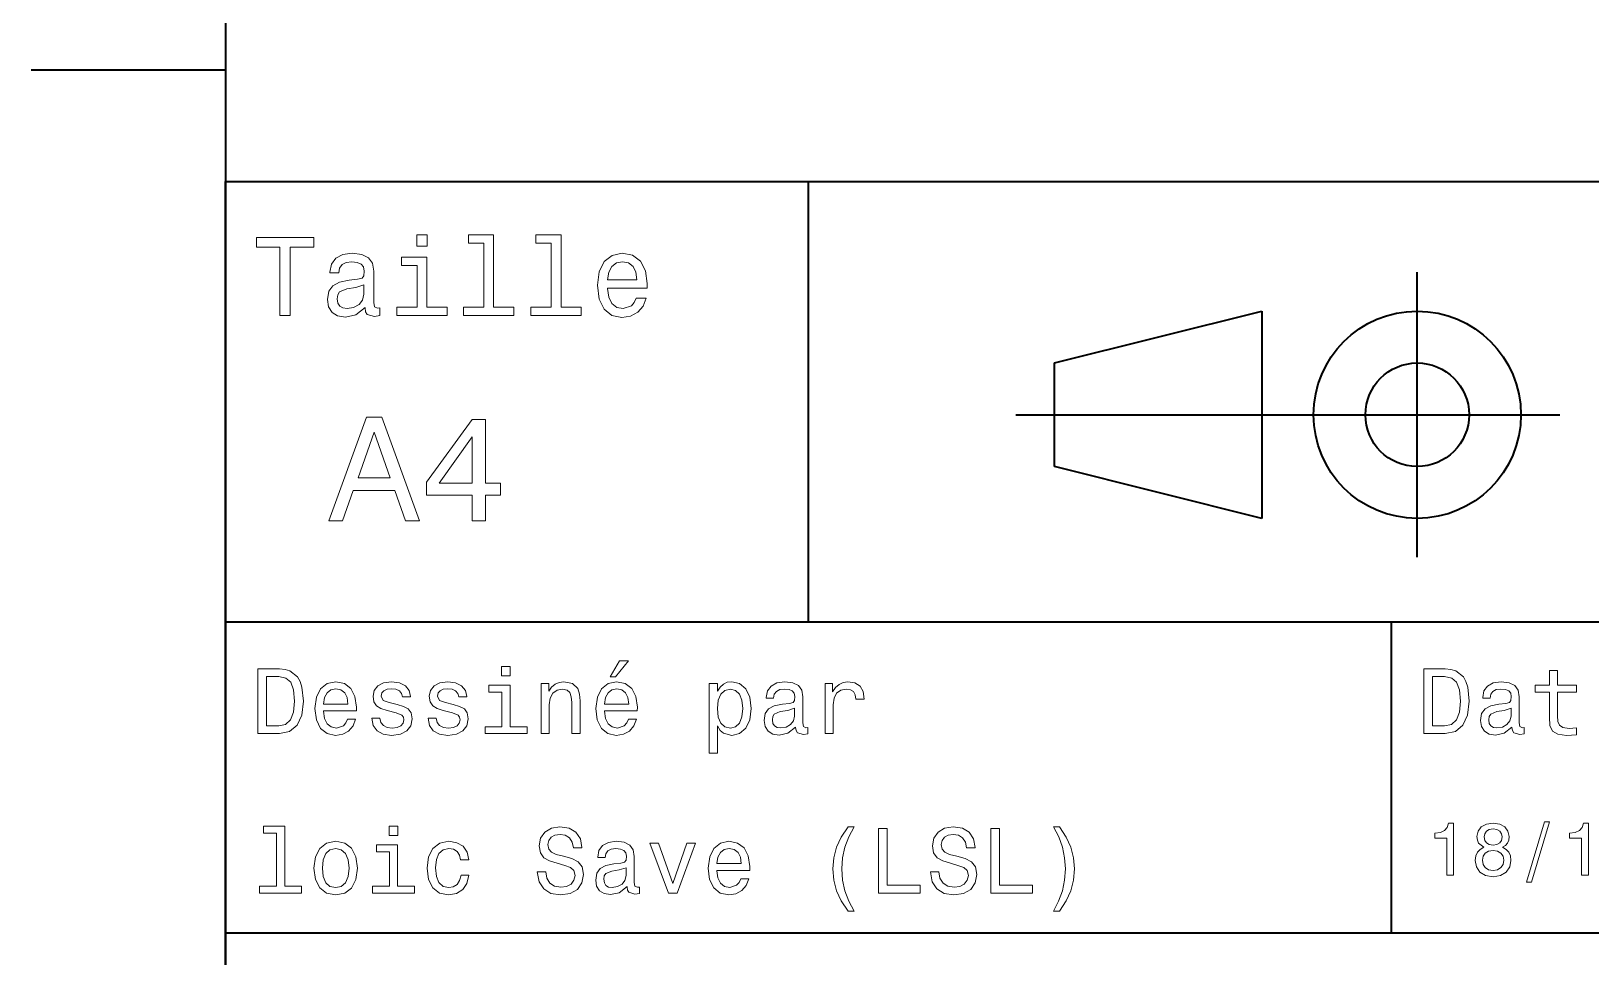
# Model space of a CAD drawing. Extents: x 0 to 210, y 0 to 297.
# Drawn here: x 2.5 to 62.7, y 40.1 to 75.8 of the extents above; entities that cross this region are included whole.
import ezdxf

# ---------------------------------------------------------------- set-up
doc = ezdxf.new("R2010")
doc.units = 0

msp = doc.modelspace()

# ---------------------------------------------------------------- linework, layer by layer
at = {"color": 7, "lineweight": 35}
for p, q in [((10, 287), (10, 10)), ((10, 10), (10, 70)), ((10, 70), (200, 70)), ((40.5, 61), (61.5, 61)), ((10, 53), (75, 53)), ((10, 41), (75, 41))]:
    msp.add_line(p, q, dxfattribs=at)
at = {"color": 7, "lineweight": 35, "ltscale": 0.1875}
msp.add_line((10, 74.300003), (2.5, 74.300003), dxfattribs=at)
at = {"color": 7, "lineweight": 35, "ltscale": 0.425}
msp.add_line((32.5, 53), (32.5, 70), dxfattribs=at)
at = {"color": 7, "lineweight": 35, "ltscale": 0.275}
msp.add_line((56, 55.5), (56, 66.5), dxfattribs=at)
at = {"color": 7, "lineweight": 35, "ltscale": 0.206155}
for p, q in [((42, 63), (50, 65)), ((50, 57), (42, 59))]:
    msp.add_line(p, q, dxfattribs=at)
at = {"color": 7, "lineweight": 35, "ltscale": 0.2}
msp.add_line((50, 65), (50, 57), dxfattribs=at)
at = {"color": 7, "lineweight": 35, "ltscale": 0.1}
msp.add_line((42, 59), (42, 63), dxfattribs=at)
at = {"color": 7, "lineweight": 35, "ltscale": 0.3}
msp.add_line((55, 41), (55, 53), dxfattribs=at)
at = {"color": 7, "lineweight": 13}
for points in [[(12.102305, 64.837173), (12.5, 64.837173), (12.5, 67.47406), (13.407782, 67.47406), (13.407782, 67.837173), (11.190202, 67.837173), (11.190202, 67.47406), (12.102305, 67.47406)], [(17.786743, 67.940918), (17.384727, 67.940918), (17.384727, 67.508644), (17.786743, 67.508644)], [(19.969742, 67.621033), (19.969742, 65.157059), (19.187321, 65.157059), (19.187321, 64.837173), (21.128242, 64.837173), (21.128242, 65.157059), (20.350145, 65.157059), (20.350145, 67.940918), (19.373199, 67.940918), (19.373199, 67.621033)], [(22.572048, 67.621033), (22.572048, 65.157059), (21.789627, 65.157059), (21.789627, 64.837173), (23.730549, 64.837173), (23.730549, 65.157059), (22.95245, 65.157059), (22.95245, 67.940918), (21.975506, 67.940918), (21.975506, 67.621033)], [(15.387609, 65.139771), (15.387609, 65.126801), (15.409222, 64.979828), (15.474064, 64.876076), (15.746398, 64.793945), (15.958214, 64.828529), (15.958214, 65.122475), (15.867435, 65.109505), (15.746398, 65.165703), (15.724785, 65.338615), (15.724785, 66.540344), (15.672911, 66.84726), (15.521614, 67.0634), (15.257925, 67.193085), (14.886168, 67.240631), (14.523055, 67.188759), (14.255043, 67.041786), (14.086455, 66.812675), (14.03026, 66.510086), (14.03026, 66.484146), (14.371758, 66.484146), (14.402018, 66.665703), (14.497118, 66.795387), (14.652739, 66.873199), (14.873199, 66.903458), (15.085014, 66.881844), (15.236311, 66.817001), (15.327089, 66.704605), (15.357349, 66.548988), (15.340057, 66.367432), (15.270893, 66.276657), (15.097982, 66.233429), (14.773775, 66.198845), (14.402018, 66.121033), (14.138329, 65.982704), (13.982709, 65.766571), (13.935159, 65.446686), (13.978386, 65.161385), (14.112392, 64.949562), (14.32853, 64.815559), (14.626801, 64.768013), (15.028818, 64.858788)], [(17.773775, 65.157059), (17.773775, 67.080688), (16.796829, 67.080688), (16.796829, 66.756485), (17.393372, 66.756485), (17.393372, 65.157059), (16.615274, 65.157059), (16.615274, 64.837173), (18.56052, 64.837173), (18.56052, 65.157059)], [(24.750721, 65.887604), (26.272335, 65.887604), (26.276657, 66.064842), (26.207493, 66.561958), (26.017292, 66.933716), (25.714699, 67.158501), (25.312681, 67.240631), (24.919308, 67.154175), (24.616714, 66.912102), (24.422192, 66.51873), (24.353027, 66), (24.417868, 65.4683), (24.612392, 65.079247), (24.910664, 64.837173), (25.299713, 64.755043), (25.636889, 64.811234), (25.913546, 64.958214), (26.116714, 65.191643), (26.233429, 65.502876), (25.857349, 65.502876), (25.779541, 65.329971), (25.667149, 65.200287), (25.347263, 65.096542), (25.100864, 65.144089), (24.914986, 65.295387), (24.793949, 65.541786), (24.750721, 65.874634)], [(24.750721, 66.207489), (24.798271, 66.50576), (24.914986, 66.726219), (25.09222, 66.860229), (25.325649, 66.907776), (25.554756, 66.860229), (25.731989, 66.726219), (25.840057, 66.50576), (25.878963, 66.207489)], [(15.344381, 65.649857), (15.292507, 65.425072), (15.154179, 65.252159), (14.946686, 65.139771), (14.691643, 65.100861), (14.527378, 65.122475), (14.410664, 65.191643), (14.337176, 65.312675), (14.315562, 65.481262), (14.332853, 65.632561), (14.402018, 65.740631), (14.678675, 65.861671), (15.028818, 65.913544), (15.344381, 66.017288)], [(13.982709, 56.9049), (14.512968, 56.9049), (14.933718, 58.080692), (16.53026, 58.080692), (16.951008, 56.9049), (17.492796, 56.9049), (16.028818, 60.910664), (15.440922, 60.910664)], [(19.521614, 56.9049), (20.040346, 56.9049), (20.040346, 57.896255), (20.61095, 57.896255), (20.61095, 58.357349), (20.040346, 58.357349), (20.040346, 60.818443), (19.51585, 60.818443), (17.763689, 58.403458), (17.763689, 57.896255), (19.521614, 57.896255)], [(15.118155, 58.570606), (15.73487, 60.334293), (16.351585, 58.570606)], [(18.247839, 58.357349), (19.521614, 60.149857), (19.521614, 58.357349)], [(12.080691, 51.190563), (11.248559, 51.190563), (11.248559, 48.690563), (12.080691, 48.690563), (12.473343, 48.769814), (12.76513, 49.011169), (12.945245, 49.40382), (13.010086, 49.940563), (12.95245, 50.488113), (12.880404, 50.70425), (12.779539, 50.877163), (12.487752, 51.111313), (12.29683, 51.168949)], [(20.992796, 51.27702), (20.65778, 51.27702), (20.65778, 50.916786), (20.992796, 50.916786)], [(24.847263, 50.88797), (25.059799, 50.88797), (25.560518, 51.500362), (25.207493, 51.500362)], [(57.080692, 51.190563), (56.248558, 51.190563), (56.248558, 48.690563), (57.080692, 48.690563), (57.473343, 48.769814), (57.765129, 49.011169), (57.945244, 49.40382), (58.010086, 49.940563), (57.95245, 50.488113), (57.880402, 50.70425), (57.779537, 50.877163), (57.487751, 51.111313), (57.296829, 51.168949)], [(12.055475, 50.891571), (12.32925, 50.837536), (12.516571, 50.671829), (12.628242, 50.376442), (12.664265, 49.940563), (12.62464, 49.519093), (12.512968, 49.223705), (12.322046, 49.047192), (12.055475, 48.989555), (11.583573, 48.989555), (11.583573, 50.891571)], [(13.784582, 49.565922), (15.052593, 49.565922), (15.056196, 49.713619), (14.998559, 50.127884), (14.840057, 50.437683), (14.587896, 50.625), (14.252882, 50.693443), (13.925072, 50.621399), (13.672911, 50.41967), (13.510807, 50.091862), (13.45317, 49.659584), (13.507204, 49.216499), (13.669309, 48.892292), (13.917868, 48.690563), (14.242075, 48.62212), (14.523055, 48.668949), (14.753602, 48.791428), (14.922911, 48.98595), (15.020173, 49.245319), (14.706772, 49.245319), (14.641931, 49.101227), (14.548271, 48.993156), (14.2817, 48.9067), (14.076368, 48.946327), (13.92147, 49.072407), (13.820605, 49.27774), (13.784582, 49.555115)], [(16.623199, 49.818085), (16.317003, 49.890129), (16.090057, 49.972984), (16.014408, 50.142292), (16.036022, 50.261169), (16.111671, 50.347622), (16.23415, 50.401657), (16.410664, 50.423271), (16.579971, 50.401657), (16.713257, 50.336815), (16.799711, 50.239555), (16.835735, 50.109871), (17.145533, 50.109871), (17.145533, 50.117077), (17.091499, 50.351227), (16.943804, 50.534943), (16.713257, 50.650219), (16.410664, 50.693443), (16.104467, 50.650219), (15.881124, 50.531342), (15.740634, 50.354828), (15.697407, 50.131485), (15.729827, 49.915348), (15.830692, 49.76405), (15.996398, 49.655983), (16.237753, 49.580334), (16.590778, 49.493877), (16.806915, 49.40382), (16.864553, 49.331772), (16.886168, 49.223705), (16.853746, 49.09042), (16.767292, 48.989555), (16.626801, 48.924713), (16.439482, 48.903099), (16.241354, 48.924713), (16.097263, 49.000362), (16, 49.122841), (15.960375, 49.292149), (15.654179, 49.292149), (15.704611, 49.003963), (15.852305, 48.795029), (16.086456, 48.668949), (16.410664, 48.62212), (16.749279, 48.668949), (16.997839, 48.795029), (17.149136, 48.996758), (17.203171, 49.259727), (17.163544, 49.486671), (17.051872, 49.641571), (16.868156, 49.742435)], [(18.791786, 49.818085), (18.485592, 49.890129), (18.258646, 49.972984), (18.182997, 50.142292), (18.204611, 50.261169), (18.28026, 50.347622), (18.402739, 50.401657), (18.57925, 50.423271), (18.74856, 50.401657), (18.881844, 50.336815), (18.9683, 50.239555), (19.004322, 50.109871), (19.314121, 50.109871), (19.314121, 50.117077), (19.260086, 50.351227), (19.112392, 50.534943), (18.881844, 50.650219), (18.57925, 50.693443), (18.273056, 50.650219), (18.049713, 50.531342), (17.909222, 50.354828), (17.865993, 50.131485), (17.898415, 49.915348), (17.999279, 49.76405), (18.164986, 49.655983), (18.406342, 49.580334), (18.759367, 49.493877), (18.975504, 49.40382), (19.033142, 49.331772), (19.054756, 49.223705), (19.022335, 49.09042), (18.935879, 48.989555), (18.795389, 48.924713), (18.60807, 48.903099), (18.409943, 48.924713), (18.26585, 49.000362), (18.168589, 49.122841), (18.128963, 49.292149), (17.822767, 49.292149), (17.873199, 49.003963), (18.020893, 48.795029), (18.255043, 48.668949), (18.57925, 48.62212), (18.917868, 48.668949), (19.166428, 48.795029), (19.317722, 48.996758), (19.371758, 49.259727), (19.332134, 49.486671), (19.220463, 49.641571), (19.036743, 49.742435)], [(22.181557, 48.690563), (22.498558, 48.690563), (22.498558, 49.807278), (22.530979, 50.063042), (22.635447, 50.250362), (22.79755, 50.365635), (23.013689, 50.408863), (23.1866, 50.372841), (23.294668, 50.275578), (23.348703, 50.113472), (23.366714, 49.897335), (23.366714, 48.690563), (23.683718, 48.690563), (23.683718, 49.962177), (23.669308, 50.217941), (23.604465, 50.430477), (23.39193, 50.625), (23.060518, 50.693443), (22.876801, 50.668228), (22.721901, 50.599785), (22.588615, 50.484512), (22.48415, 50.329613), (22.48415, 50.625), (22.181557, 50.625)], [(24.627522, 49.565922), (25.895533, 49.565922), (25.899136, 49.713619), (25.841499, 50.127884), (25.682997, 50.437683), (25.430836, 50.625), (25.095821, 50.693443), (24.768011, 50.621399), (24.51585, 50.41967), (24.353746, 50.091862), (24.296108, 49.659584), (24.350143, 49.216499), (24.512247, 48.892292), (24.760807, 48.690563), (25.085014, 48.62212), (25.365993, 48.668949), (25.596542, 48.791428), (25.76585, 48.98595), (25.863113, 49.245319), (25.549711, 49.245319), (25.484871, 49.101227), (25.391209, 48.993156), (25.12464, 48.9067), (24.919308, 48.946327), (24.764408, 49.072407), (24.663544, 49.27774), (24.627522, 49.555115)], [(28.986311, 50.326012), (28.986311, 50.625), (28.669308, 50.625), (28.669308, 47.941284), (28.986311, 47.941284), (28.986311, 48.98595), (29.097982, 48.816643), (29.224064, 48.704971), (29.541067, 48.62212), (29.84366, 48.690563), (30.081411, 48.895893), (30.236311, 49.2201), (30.293949, 49.659584), (30.236311, 50.095463), (30.081411, 50.41967), (29.84366, 50.621399), (29.541067, 50.693443), (29.368156, 50.671829), (29.220461, 50.603386), (29.094381, 50.488113)], [(32.005043, 48.942726), (32.005043, 48.931919), (32.023056, 48.809441), (32.077091, 48.722984), (32.304035, 48.654541), (32.480549, 48.683357), (32.480549, 48.928314), (32.4049, 48.917507), (32.304035, 48.96434), (32.286026, 49.108429), (32.286026, 50.109871), (32.242798, 50.365635), (32.116714, 50.54575), (31.896975, 50.65382), (31.587177, 50.693443), (31.284582, 50.650219), (31.061239, 50.52774), (30.92075, 50.336815), (30.87392, 50.084656), (30.87392, 50.063042), (31.158503, 50.063042), (31.183718, 50.21434), (31.26297, 50.322407), (31.392653, 50.387249), (31.57637, 50.412464), (31.752882, 50.394455), (31.878963, 50.34042), (31.954613, 50.246758), (31.979828, 50.117077), (31.965418, 49.965778), (31.907782, 49.890129), (31.763689, 49.854107), (31.493517, 49.825291), (31.183718, 49.760448), (30.963978, 49.645176), (30.834295, 49.465057), (30.79467, 49.19849), (30.830692, 48.960735), (30.942364, 48.784222), (31.122478, 48.67255), (31.371038, 48.632927), (31.706053, 48.708576)], [(33.143372, 48.690563), (33.460377, 48.690563), (33.460377, 49.796471), (33.492798, 50.063042), (33.590057, 50.253963), (33.748558, 50.369236), (33.961098, 50.408863), (34.119598, 50.383648), (34.238472, 50.3116), (34.31052, 50.189121), (34.335739, 50.023415), (34.656342, 50.023415), (34.613113, 50.315205), (34.49424, 50.524136), (34.296112, 50.650219), (34.02594, 50.693443), (33.84222, 50.664627), (33.68372, 50.592579), (33.543228, 50.4701), (33.431557, 50.304398), (33.431557, 50.625), (33.143372, 50.625)], [(57.055477, 50.891571), (57.32925, 50.837536), (57.516571, 50.671829), (57.628242, 50.376442), (57.664265, 49.940563), (57.624641, 49.519093), (57.51297, 49.223705), (57.322044, 49.047192), (57.055477, 48.989555), (56.583572, 48.989555), (56.583572, 50.891571)], [(59.656342, 48.942726), (59.656342, 48.931919), (59.674351, 48.809441), (59.728386, 48.722984), (59.95533, 48.654541), (60.131844, 48.683357), (60.131844, 48.928314), (60.056194, 48.917507), (59.95533, 48.96434), (59.937321, 49.108429), (59.937321, 50.109871), (59.894093, 50.365635), (59.768013, 50.54575), (59.548271, 50.65382), (59.238472, 50.693443), (58.935879, 50.650219), (58.712536, 50.52774), (58.572044, 50.336815), (58.525215, 50.084656), (58.525215, 50.063042), (58.809799, 50.063042), (58.835014, 50.21434), (58.914265, 50.322407), (59.043949, 50.387249), (59.227665, 50.412464), (59.404179, 50.394455), (59.530258, 50.34042), (59.605907, 50.246758), (59.631123, 50.117077), (59.616714, 49.965778), (59.559078, 49.890129), (59.414986, 49.854107), (59.144814, 49.825291), (58.835014, 49.760448), (58.615273, 49.645176), (58.485592, 49.465057), (58.445965, 49.19849), (58.481987, 48.960735), (58.593658, 48.784222), (58.773777, 48.67255), (59.022335, 48.632927), (59.357349, 48.708576)], [(61.100864, 50.289986), (61.100864, 49.320965), (61.122478, 49.007565), (61.223343, 48.791428), (61.425072, 48.665348), (61.767292, 48.62212), (62.14193, 48.640129), (62.14193, 48.913906), (61.868156, 48.892292), (61.619598, 48.921112), (61.486313, 49.011169), (61.428673, 49.162464), (61.41787, 49.375), (61.41787, 50.289986), (62.14193, 50.289986), (62.14193, 50.560158), (61.41787, 50.560158), (61.41787, 51.125721), (61.100864, 51.125721), (61.100864, 50.560158), (60.553314, 50.560158), (60.553314, 50.289986)], [(13.784582, 49.832493), (13.824207, 50.081055), (13.92147, 50.264771), (14.069164, 50.376442), (14.263689, 50.416069), (14.454611, 50.376442), (14.602305, 50.264771), (14.692363, 50.081055), (14.724784, 49.832493)], [(20.981989, 48.957134), (20.981989, 50.560158), (20.167868, 50.560158), (20.167868, 50.289986), (20.664986, 50.289986), (20.664986, 48.957134), (20.016571, 48.957134), (20.016571, 48.690563), (21.637608, 48.690563), (21.637608, 48.957134)], [(24.627522, 49.832493), (24.667147, 50.081055), (24.764408, 50.264771), (24.912104, 50.376442), (25.106628, 50.416069), (25.29755, 50.376442), (25.445244, 50.264771), (25.535301, 50.081055), (25.567722, 49.832493)], [(29.487032, 48.9067), (29.274496, 48.953533), (29.119596, 49.097622), (29.022335, 49.331772), (28.989914, 49.659584), (29.022335, 49.983791), (29.119596, 50.217941), (29.274496, 50.358429), (29.487032, 50.408863), (29.681557, 50.358429), (29.836456, 50.21434), (29.933718, 49.98019), (29.96974, 49.659584), (29.933718, 49.335377), (29.836456, 49.097622), (29.681557, 48.953533)], [(31.969021, 49.367798), (31.925793, 49.180477), (31.81052, 49.036385), (31.637609, 48.942726), (31.425074, 48.910305), (31.288185, 48.928314), (31.190924, 48.98595), (31.129684, 49.086815), (31.111673, 49.227306), (31.126081, 49.353386), (31.183718, 49.443443), (31.414267, 49.544312), (31.706053, 49.587536), (31.969021, 49.673992)], [(59.620316, 49.367798), (59.577087, 49.180477), (59.461815, 49.036385), (59.288906, 48.942726), (59.07637, 48.910305), (58.93948, 48.928314), (58.84222, 48.98595), (58.780979, 49.086815), (58.76297, 49.227306), (58.777378, 49.353386), (58.835014, 49.443443), (59.065563, 49.544312), (59.357349, 49.587536), (59.620316, 49.673992)], [(57.141212, 43.224785), (57.403458, 43.224785), (57.403458, 45.239193), (57.207493, 45.239193), (57.155621, 45.0634), (57.051872, 44.945248), (56.893372, 44.876083), (56.674351, 44.853027), (56.674351, 44.648415), (57.141212, 44.648415)], [(58.570606, 44.302593), (58.423634, 44.221905), (58.322769, 44.109512), (58.259365, 43.9683), (58.239193, 43.798271), (58.285305, 43.541786), (58.41787, 43.342941), (58.634007, 43.216141), (58.927956, 43.167149), (59.219021, 43.216141), (59.435158, 43.342941), (59.567726, 43.541786), (59.616714, 43.798271), (59.593662, 43.9683), (59.533142, 44.109512), (59.429398, 44.221905), (59.285305, 44.302593), (59.400578, 44.371758), (59.48127, 44.466858), (59.530258, 44.582134), (59.54755, 44.723343), (59.501442, 44.927956), (59.380405, 45.09222), (59.184441, 45.198849), (58.927956, 45.239193), (58.668587, 45.198849), (58.472622, 45.09222), (58.348705, 44.927956), (58.305477, 44.723343), (58.319885, 44.582134), (58.368877, 44.466858)], [(60.213257, 42.956772), (60.412106, 42.956772), (61.109512, 45.279541), (60.907784, 45.279541)], [(62.345821, 43.224785), (62.60807, 43.224785), (62.60807, 45.239193), (62.412106, 45.239193), (62.360229, 45.0634), (62.256485, 44.945248), (62.097984, 44.876083), (61.878963, 44.853027), (61.878963, 44.648415), (62.345821, 44.648415)], [(11.96902, 44.850864), (11.96902, 42.79755), (11.317003, 42.79755), (11.317003, 42.530979), (12.934438, 42.530979), (12.934438, 42.79755), (12.286023, 42.79755), (12.286023, 45.117435), (11.471902, 45.117435), (11.471902, 44.850864)], [(16.655621, 45.117435), (16.320606, 45.117435), (16.320606, 44.757202), (16.655621, 44.757202)], [(22.35807, 43.355907), (22.030258, 43.355907), (22.102306, 42.974064), (22.282421, 42.693085), (22.559799, 42.523773), (22.934437, 42.462536), (23.305475, 42.520172), (23.582853, 42.678673), (23.759365, 42.927231), (23.824207, 43.255043), (23.770172, 43.55043), (23.618876, 43.741352), (23.37392, 43.867435), (23.046108, 43.961094), (22.765129, 44.029537), (22.581413, 44.108788), (22.476944, 44.224064), (22.444525, 44.404179), (22.476944, 44.56628), (22.570606, 44.688759), (22.714697, 44.771614), (22.912823, 44.80043), (23.114553, 44.764408), (23.273056, 44.667145), (23.377522, 44.505043), (23.427954, 44.285301), (23.755764, 44.285301), (23.755764, 44.292507), (23.698128, 44.631123), (23.528818, 44.883286), (23.262249, 45.041786), (22.902018, 45.095821), (22.577808, 45.041786), (22.325649, 44.890488), (22.163544, 44.656338), (22.105907, 44.353745), (22.152737, 44.083572), (22.289625, 43.899857), (22.505764, 43.777378), (22.801151, 43.683716), (23.092939, 43.600864), (23.312679, 43.521614), (23.445965, 43.406338), (23.492794, 43.219021), (23.449568, 43.028099), (23.337896, 42.884007), (23.168587, 42.793949), (22.948847, 42.765129), (22.703892, 42.804756), (22.516571, 42.920029), (22.397694, 43.107349)], [(34.033142, 41.835735), (34.260086, 41.835735), (34.054756, 42.217579), (33.910664, 42.617435), (33.820606, 43.038906), (33.791786, 43.463978), (33.820606, 43.88905), (33.910664, 44.306915), (34.054756, 44.710373), (34.260086, 45.092216), (34.033142, 45.092216), (33.770172, 44.695965), (33.586456, 44.303314), (33.478386, 43.892651), (33.445969, 43.463978), (33.478386, 43.0317), (33.586456, 42.624638), (33.770172, 42.231987)], [(35.207497, 42.530979), (36.814125, 42.530979), (36.814125, 42.833572), (35.53891, 42.833572), (35.53891, 45.030979), (35.207497, 45.030979)], [(37.538185, 43.355907), (37.210381, 43.355907), (37.282425, 42.974064), (37.46254, 42.693085), (37.739914, 42.523773), (38.114555, 42.462536), (38.485596, 42.520172), (38.76297, 42.678673), (38.939484, 42.927231), (39.004326, 43.255043), (38.950291, 43.55043), (38.798996, 43.741352), (38.554039, 43.867435), (38.226227, 43.961094), (37.945248, 44.029537), (37.761528, 44.108788), (37.657066, 44.224064), (37.624641, 44.404179), (37.657066, 44.56628), (37.750725, 44.688759), (37.894814, 44.771614), (38.092941, 44.80043), (38.29467, 44.764408), (38.453171, 44.667145), (38.55764, 44.505043), (38.60807, 44.285301), (38.935883, 44.285301), (38.935883, 44.292507), (38.878242, 44.631123), (38.708939, 44.883286), (38.442368, 45.041786), (38.082138, 45.095821), (37.757927, 45.041786), (37.505768, 44.890488), (37.343662, 44.656338), (37.286026, 44.353745), (37.332855, 44.083572), (37.469742, 43.899857), (37.685883, 43.777378), (37.98127, 43.683716), (38.273056, 43.600864), (38.492798, 43.521614), (38.626083, 43.406338), (38.672913, 43.219021), (38.629684, 43.028099), (38.518013, 42.884007), (38.348709, 42.793949), (38.128967, 42.765129), (37.88401, 42.804756), (37.69669, 42.920029), (37.577812, 43.107349)], [(39.54467, 42.530979), (41.151299, 42.530979), (41.151299, 42.833572), (39.876083, 42.833572), (39.876083, 45.030979), (39.54467, 45.030979)], [(42.185165, 41.835735), (42.444527, 42.231987), (42.628246, 42.624638), (42.736317, 43.0317), (42.772339, 43.463978), (42.736317, 43.892651), (42.628246, 44.303314), (42.444527, 44.695965), (42.185165, 45.092216), (41.958218, 45.092216), (42.159946, 44.710373), (42.304039, 44.306915), (42.390495, 43.88905), (42.422913, 43.463978), (42.390495, 43.038906), (42.304039, 42.617435), (42.156345, 42.217579), (41.958218, 41.835735)], [(58.57925, 44.700291), (58.602306, 44.827091), (58.671471, 44.925072), (58.780979, 44.985592), (58.927956, 45.008648), (59.072048, 44.985592), (59.181557, 44.925072), (59.250721, 44.827091), (59.276657, 44.700291), (59.250721, 44.570606), (59.181557, 44.469742), (59.072048, 44.403458), (58.927956, 44.383286), (58.780979, 44.406342), (58.671471, 44.469742), (58.602306, 44.570606)], [(13.413545, 43.496399), (13.471182, 43.056915), (13.636888, 42.732708), (13.899856, 42.530979), (14.252882, 42.462536), (14.602305, 42.530979), (14.865273, 42.729107), (15.030979, 43.053314), (15.092218, 43.496399), (15.030979, 43.935879), (14.865273, 44.263687), (14.602305, 44.461815), (14.252882, 44.533859), (13.899856, 44.461815), (13.636888, 44.260086), (13.471182, 43.935879)], [(13.737752, 43.5), (13.770173, 43.824207), (13.871037, 44.058357), (14.033141, 44.20245), (14.252882, 44.25288), (14.46902, 44.20245), (14.631124, 44.061958), (14.731989, 43.824207), (14.768011, 43.5), (14.731989, 43.172188), (14.631124, 42.934437), (14.46902, 42.790344), (14.252882, 42.743515), (14.033141, 42.790344), (13.871037, 42.934437), (13.770173, 43.172188)], [(16.644814, 42.79755), (16.644814, 44.400574), (15.830692, 44.400574), (15.830692, 44.130402), (16.32781, 44.130402), (16.32781, 42.79755), (15.679395, 42.79755), (15.679395, 42.530979), (17.300432, 42.530979), (17.300432, 42.79755)], [(19.07637, 43.824207), (19.389771, 43.824207), (19.324928, 44.112392), (19.170029, 44.339336), (18.928675, 44.479828), (18.615274, 44.533859), (18.269453, 44.461815), (18.006485, 44.260086), (17.840778, 43.932278), (17.783142, 43.492794), (17.837177, 43.056915), (17.999279, 42.732708), (18.255043, 42.530979), (18.604467, 42.462536), (18.914265, 42.516571), (19.155621, 42.667866), (19.321327, 42.905621), (19.393372, 43.222622), (19.090778, 43.222622), (19.036743, 43.020893), (18.935879, 42.869595), (18.791786, 42.775936), (18.615274, 42.747116), (18.395535, 42.793949), (18.237032, 42.938038), (18.139771, 43.172188), (18.107349, 43.503601), (18.139771, 43.827808), (18.240635, 44.061958), (18.402739, 44.206051), (18.615274, 44.256485), (18.802593, 44.224064), (18.943085, 44.141209), (19.036743, 44.004322)], [(25.499279, 42.783142), (25.499279, 42.772335), (25.517292, 42.649857), (25.571325, 42.5634), (25.798271, 42.494957), (25.974785, 42.523773), (25.974785, 42.76873), (25.899136, 42.757923), (25.798271, 42.804756), (25.780258, 42.948845), (25.780258, 43.950287), (25.73703, 44.206051), (25.61095, 44.386166), (25.391209, 44.494236), (25.081411, 44.533859), (24.778818, 44.490635), (24.555475, 44.368156), (24.414986, 44.177231), (24.368156, 43.925072), (24.368156, 43.903458), (24.652737, 43.903458), (24.677954, 44.054756), (24.757204, 44.162823), (24.886887, 44.227665), (25.070606, 44.25288), (25.247118, 44.234871), (25.373199, 44.180836), (25.448847, 44.087173), (25.474064, 43.957493), (25.459654, 43.806194), (25.402016, 43.730545), (25.257925, 43.694523), (24.987751, 43.665707), (24.677954, 43.600864), (24.458214, 43.485592), (24.328529, 43.305473), (24.288904, 43.038906), (24.324928, 42.801151), (24.4366, 42.624638), (24.616714, 42.512966), (24.865273, 42.473343), (25.200287, 42.548992)], [(27.098703, 42.530979), (27.433718, 42.530979), (28.139769, 44.465416), (27.811958, 44.465416), (27.268011, 42.905621), (26.713257, 44.465416), (26.381844, 44.465416)], [(28.964697, 43.406338), (30.23271, 43.406338), (30.236311, 43.554035), (30.178675, 43.9683), (30.020174, 44.278099), (29.768011, 44.465416), (29.432997, 44.533859), (29.105188, 44.461815), (28.853025, 44.260086), (28.690922, 43.932278), (28.633286, 43.5), (28.687321, 43.056915), (28.849424, 42.732708), (29.097982, 42.530979), (29.42219, 42.462536), (29.703171, 42.509365), (29.933718, 42.631844), (30.103025, 42.826366), (30.200289, 43.085735), (29.886889, 43.085735), (29.822046, 42.941643), (29.728386, 42.833572), (29.461815, 42.747116), (29.256485, 42.786743), (29.101585, 42.912823), (29.000721, 43.118156), (28.964697, 43.395531)], [(28.964697, 43.672909), (29.004322, 43.921471), (29.101585, 44.105186), (29.249279, 44.216858), (29.443804, 44.256485), (29.634726, 44.216858), (29.782421, 44.105186), (29.872478, 43.921471), (29.9049, 43.672909)], [(58.51585, 43.804035), (58.541786, 43.956772), (58.625362, 44.072048), (58.755043, 44.146976), (58.927956, 44.172913), (59.097984, 44.146976), (59.227665, 44.072048), (59.311241, 43.956772), (59.340057, 43.804035), (59.311241, 43.639771), (59.227665, 43.51585), (59.097984, 43.435158), (58.927956, 43.409222), (58.755043, 43.435158), (58.625362, 43.51585), (58.541786, 43.639771)], [(25.463257, 43.208214), (25.420029, 43.020893), (25.304754, 42.876801), (25.131844, 42.783142), (24.919308, 42.750721), (24.782421, 42.76873), (24.685158, 42.826366), (24.623919, 42.927231), (24.605907, 43.067722), (24.620316, 43.193802), (24.677954, 43.283859), (24.908501, 43.384727), (25.200287, 43.427952), (25.463257, 43.514408)]]:
    msp.add_lwpolyline(points, close=True, dxfattribs=at)
at = {"color": 7, "lineweight": 35}
for radius in [4, 2]:
    msp.add_circle((56, 61), radius, dxfattribs=at)

doc.saveas('drawing.dxf')
